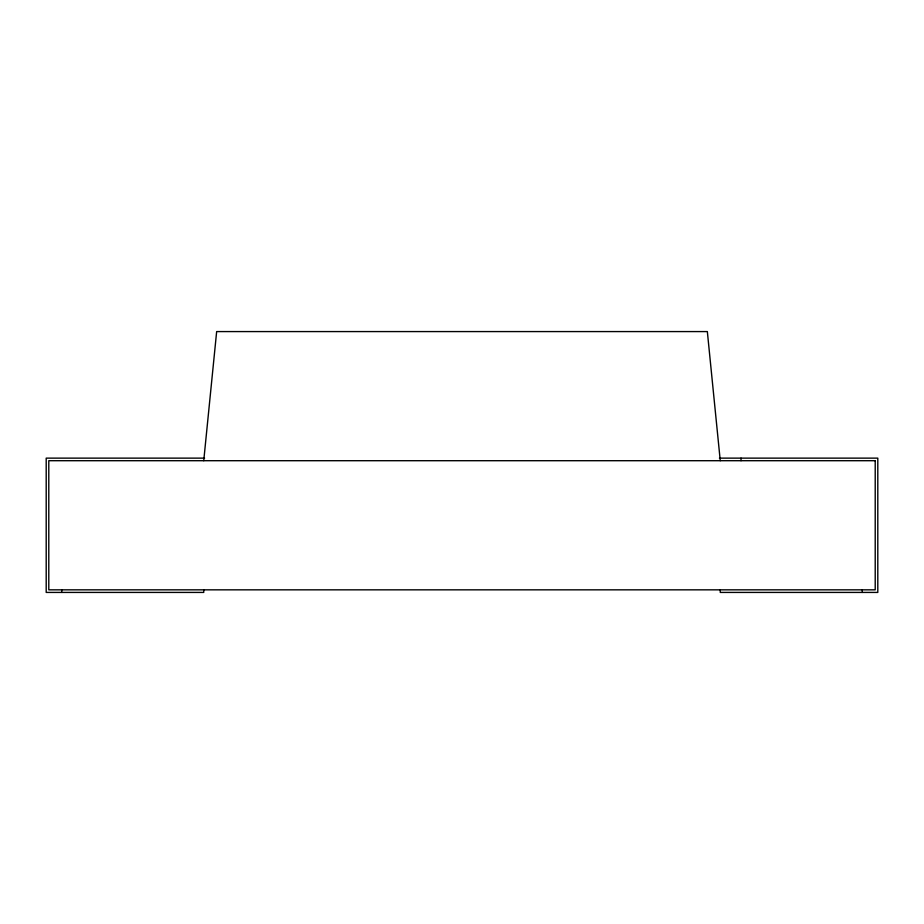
<?xml version="1.0" encoding="UTF-8"?>
<svg xmlns="http://www.w3.org/2000/svg" width="924" height="924" viewBox="0 0 924 924"><rect width="100%" height="100%" fill="white"/><g stroke="black" fill="none" stroke-linecap="round" stroke-linejoin="round"><path stroke-width="1.39" d="M203.742 460.706L216.655 331.577L707.345 331.577L720.258 460.706M204.597 458.131L46.2 458.131L46.2 592.423L203.742 592.423L203.742 589.835M719.415 458.131L877.8 458.131L877.8 592.423L720.258 592.423L720.258 589.835M862.3 589.835L862.3 592.423M741.025 458.131L741.025 460.706M61.7 589.835L61.7 592.423M875.213 460.706L48.787 460.706L48.787 589.835L875.213 589.835L875.213 460.706"/></g></svg>
